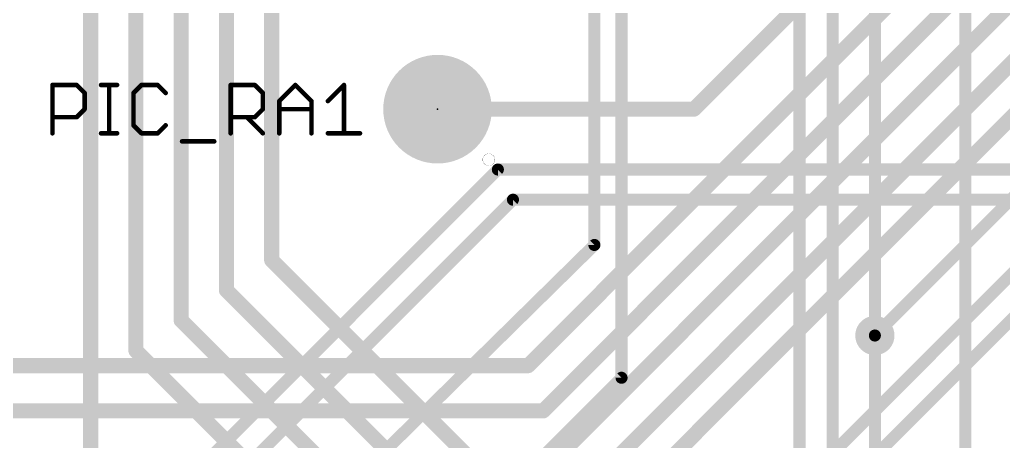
# Model space of a CAD drawing. Extents: x -18 to 144, y -21 to 125.
# Drawn here: x 14.3 to 30.87, y 50.29 to 57.39 of the extents above; entities that cross this region are included whole.
import ezdxf

# ---------------------------------------------------------------- set-up
doc = ezdxf.new("R2010")
doc.units = 0
for name, color, linetype in [('1', 22, 'CONTINUOUS'), ('114', 4, 'CONTINUOUS'), ('15', 23, 'CONTINUOUS'), ('16', 132, 'CONTINUOUS'), ('17', 1, 'CONTINUOUS'), ('18', 110, 'CONTINUOUS'), ('2', 110, 'CONTINUOUS'), ('21', 253, 'CONTINUOUS'), ('23', 53, 'CONTINUOUS')]:
    doc.layers.add(name, color=color, linetype=linetype)

# ---------------------------------------------------------------- blocks, each defined once
blk = doc.blocks.new('ROUNDP')
at = {"const_width": 0.5}
blk.add_lwpolyline([(0, -0.25, 1), (0, 0.25, 1), (0, -0.25)], format="xyb", dxfattribs=at)
blk = doc.blocks.new('ROUNDV')
at = {"const_width": 0.5}
blk.add_lwpolyline([(0, -0.25, 1), (0, 0.25, 1), (0, -0.25)], format="xyb", dxfattribs=at)

msp = doc.modelspace()

# ---------------------------------------------------------------- linework, layer by layer
at = {"layer": '1', "const_width": 0.2032}
for points in [[(23.9776, 66.04), (23.9776, 53.594)], [(24.4348, 65.6336), (24.4348, 51.3588)], [(27.992, 63.9826), (27.992, 46.6332)], [(30.226, 62.6364), (30.226, 48.9712)], [(27.432, 46.228), (27.432, 60.579)], [(28.702, 60.579), (28.702, 52.07)], [(23.9776, 53.594), (18.034, 47.752)], [(28.702, 52.07), (28.702, 45.72)], [(24.4348, 51.3588), (18.034, 44.958)]]:
    msp.add_lwpolyline(points, dxfattribs=at)
at = {"layer": '1', "const_width": 0.1016}
for points in [[(24.0132, 53.5578, 1), (23.942, 53.6302)], [(23.9268, 53.594, 1), (24.0284, 53.594)], [(28.7528, 52.07, 1), (28.6512, 52.07)], [(28.6512, 52.07, 1), (28.7528, 52.07)], [(24.384, 51.3588, 1), (24.4856, 51.3588)], [(24.4707, 51.3229, 1), (24.3989, 51.3947)]]:
    msp.add_lwpolyline(points, format="xyb", dxfattribs=at)
at = {"layer": '114', "const_width": 0.0025}
msp.add_lwpolyline([(22.1996, 54.9275, 1), (22.1996, 55.1307, 1), (22.1996, 54.9275)], format="xyb", dxfattribs=at)
at = {"layer": '15'}
for points, const_width in [([(18.542, 69.85), (18.542, 53.34)], 0.254), ([(17.78, 68.326), (17.78, 52.832)], 0.254), ([(17.018, 66.04), (17.018, 52.324)], 0.254), ([(15.494, 38.1), (15.494, 64.516)], 0.254), ([(16.256, 62.484), (16.256, 51.816)], 0.254), ([(33.147, 56.515), (28.702, 52.07)], 0.2032), ([(18.542, 53.34), (31.242, 40.64)], 0.254), ([(17.78, 52.832), (30.734, 39.878)], 0.254), ([(17.018, 52.324), (30.226, 39.116)], 0.254), ([(16.256, 51.816), (29.718, 38.354)], 0.254)]:
    msp.add_lwpolyline(points, dxfattribs=dict(at, const_width=const_width))
for points, const_width in [([(18.5869, 53.3849, 1), (18.4971, 53.2951)], 0.127), ([(18.4785, 53.34, 1), (18.6055, 53.34)], 0.127), ([(17.8249, 52.8769, 1), (17.7351, 52.7871)], 0.127), ([(17.7165, 52.832, 1), (17.8435, 52.832)], 0.127), ([(17.0629, 52.3689, 1), (16.9731, 52.2791)], 0.127), ([(16.9545, 52.324, 1), (17.0815, 52.324)], 0.127), ([(28.6661, 52.1059, 1), (28.7379, 52.0341)], 0.1016), ([(16.3009, 51.8609, 1), (16.2111, 51.7711)], 0.127), ([(16.1925, 51.816, 1), (16.3195, 51.816)], 0.127)]:
    msp.add_lwpolyline(points, format="xyb", dxfattribs=dict(at, const_width=const_width))
at = {"layer": '16'}
for points, const_width in [([(38.5572, 66.2432), (23.114, 50.8)], 0.254), ([(39.37, 66.04), (23.368, 50.038)], 0.254), ([(23.622, 49.276), (39.116, 64.77)], 0.254), ([(35.306, 64.008), (22.86, 51.562)], 0.254), ([(30.9372, 61.1632), (25.654, 55.88)], 0.254), ([(31.9532, 56.6928), (21.59, 46.3296)], 0.254), ([(10.922, 33.02), (34.036, 56.134)], 0.2032), ([(25.654, 55.88), (21.336, 55.88)], 0.254), ([(11.176, 32.512), (34.036, 55.372)], 0.2032), ([(22.86, 51.562), (9.906, 51.562)], 0.254), ([(23.114, 50.8), (8.128, 50.8)], 0.254)]:
    msp.add_lwpolyline(points, dxfattribs=dict(at, const_width=const_width))
at = {"layer": '16', "const_width": 0.127}
for points in [[(21.336, 55.9435, 1), (21.336, 55.8165)], [(25.654, 55.8165, 1), (25.654, 55.9435)], [(25.6091, 55.9249, 1), (25.6989, 55.8351)], [(22.8151, 51.6069, 1), (22.9049, 51.5171)], [(22.86, 51.4985, 1), (22.86, 51.6255)], [(23.0691, 50.8449, 1), (23.1589, 50.7551)], [(23.114, 50.7365, 1), (23.114, 50.8635)]]:
    msp.add_lwpolyline(points, format="xyb", dxfattribs=at)
at = {"layer": '2', "const_width": 0.2032}
for points in [[(15.748, 48.26), (22.352, 54.864)], [(22.352, 54.864), (40.2082, 54.864)], [(16.256, 48.006), (22.606, 54.356)], [(22.606, 54.356), (40.4114, 54.356)]]:
    msp.add_lwpolyline(points, dxfattribs=at)
at = {"layer": '2', "const_width": 0.1016}
for points in [[(22.352, 54.9148, 1), (22.352, 54.8132)], [(22.3879, 54.8281, 1), (22.3161, 54.8999)], [(22.606, 54.4068, 1), (22.606, 54.3052)], [(22.6419, 54.3201, 1), (22.5701, 54.3919)]]:
    msp.add_lwpolyline(points, format="xyb", dxfattribs=at)
at = {"layer": '21', "const_width": 0.0762}
for points in [[(14.8501, 55.4736), (14.8501, 56.2871)], [(14.8501, 56.2871), (15.2569, 56.2871)], [(15.2569, 56.2871), (15.3924, 56.1515)], [(15.3924, 56.1515), (15.3924, 55.8803)], [(15.6687, 56.2871), (15.9398, 56.2871)], [(15.8043, 55.4736), (15.8043, 56.2871)], [(16.35, 56.2871), (16.2144, 56.1515)], [(16.2144, 56.1515), (16.2144, 55.6092)], [(16.6211, 56.2871), (16.35, 56.2871)], [(16.7567, 56.1515), (16.6211, 56.2871)], [(17.8516, 55.4736), (17.8516, 56.2871)], [(17.8516, 56.2871), (18.2583, 56.2871)], [(18.2583, 56.2871), (18.3939, 56.1515)], [(18.3939, 56.1515), (18.3939, 55.8803)], [(18.6701, 56.0159), (18.9413, 56.2871)], [(18.9413, 56.2871), (19.2125, 56.0159)], [(19.4887, 56.0159), (19.7599, 56.2871)], [(19.7599, 56.2871), (19.7599, 55.4736)], [(18.6701, 55.4736), (18.6701, 56.0159)], [(19.2125, 56.0159), (19.2125, 55.4736)], [(15.3924, 55.8803), (15.2569, 55.7448)], [(18.3939, 55.8803), (18.2583, 55.7448)], [(18.6701, 55.8803), (19.2125, 55.8803)], [(15.2569, 55.7448), (14.8501, 55.7448)], [(18.2583, 55.7448), (17.8516, 55.7448)], [(18.1227, 55.7448), (18.3939, 55.4736)], [(15.6687, 55.4736), (15.9398, 55.4736)], [(16.2144, 55.6092), (16.35, 55.4736)], [(16.35, 55.4736), (16.6211, 55.4736)], [(16.6211, 55.4736), (16.7567, 55.6092)], [(19.4887, 55.4736), (20.031, 55.4736)], [(17.033, 55.338), (17.5753, 55.338)]]:
    msp.add_lwpolyline(points, dxfattribs=at)
at = {"layer": '21', "const_width": 0.0381}
for points in [[(14.8692, 56.2871, 1), (14.8311, 56.2871)], [(14.8501, 56.3061, 1), (14.8501, 56.268)], [(15.2703, 56.3006, 1), (15.2434, 56.2736)], [(15.2569, 56.268, 1), (15.2569, 56.3061)], [(15.4115, 56.1515, 1), (15.3734, 56.1515)], [(15.379, 56.138, 1), (15.4059, 56.165)], [(15.6687, 56.3061, 1), (15.6687, 56.268)], [(15.8233, 56.2871, 1), (15.7852, 56.2871)], [(15.9398, 56.268, 1), (15.9398, 56.3061)], [(16.2335, 56.1515, 1), (16.1954, 56.1515)], [(16.2009, 56.165, 1), (16.2279, 56.138)], [(16.35, 56.3061, 1), (16.35, 56.268)], [(16.3635, 56.2736, 1), (16.3365, 56.3006)], [(16.6346, 56.3006, 1), (16.6077, 56.2736)], [(16.6211, 56.268, 1), (16.6211, 56.3061)], [(16.7433, 56.138, 1), (16.7702, 56.165)], [(17.8706, 56.2871, 1), (17.8325, 56.2871)], [(17.8516, 56.3061, 1), (17.8516, 56.268)], [(18.2718, 56.3006, 1), (18.2448, 56.2736)], [(18.2583, 56.268, 1), (18.2583, 56.3061)], [(18.4129, 56.1515, 1), (18.3748, 56.1515)], [(18.3804, 56.138, 1), (18.4074, 56.165)], [(18.9548, 56.3006, 1), (18.9278, 56.2736)], [(18.9548, 56.2736, 1), (18.9278, 56.3006)], [(19.7789, 56.2871, 1), (19.7408, 56.2871)], [(19.7733, 56.2736, 1), (19.7464, 56.3006)], [(18.6892, 56.0159, 1), (18.6511, 56.0159)], [(18.6567, 56.0294, 1), (18.6836, 56.0025)], [(19.2315, 56.0159, 1), (19.1934, 56.0159)], [(19.199, 56.0025, 1), (19.2259, 56.0294)], [(19.4752, 56.0294, 1), (19.5022, 56.0025)], [(15.3734, 55.8803, 1), (15.4115, 55.8803)], [(15.4059, 55.8669, 1), (15.379, 55.8938)], [(18.3748, 55.8803, 1), (18.4129, 55.8803)], [(18.4074, 55.8669, 1), (18.3804, 55.8938)], [(18.6701, 55.8994, 1), (18.6701, 55.8613)], [(19.2125, 55.8613, 1), (19.2125, 55.8994)], [(14.8501, 55.7638, 1), (14.8501, 55.7257)], [(15.2434, 55.7582, 1), (15.2703, 55.7313)], [(15.2569, 55.7257, 1), (15.2569, 55.7638)], [(17.8516, 55.7638, 1), (17.8516, 55.7257)], [(18.1362, 55.7582, 1), (18.1092, 55.7313)], [(18.2448, 55.7582, 1), (18.2718, 55.7313)], [(18.2583, 55.7257, 1), (18.2583, 55.7638)], [(15.6687, 55.4927, 1), (15.6687, 55.4546)], [(15.9398, 55.4546, 1), (15.9398, 55.4927)], [(16.2279, 55.6227, 1), (16.2009, 55.5957)], [(16.1954, 55.6092, 1), (16.2335, 55.6092)], [(16.35, 55.4927, 1), (16.35, 55.4546)], [(16.3365, 55.4601, 1), (16.3635, 55.4871)], [(16.6077, 55.4871, 1), (16.6346, 55.4601)], [(16.6211, 55.4546, 1), (16.6211, 55.4927)], [(16.7702, 55.5957, 1), (16.7433, 55.6227)], [(18.3804, 55.4601, 1), (18.4074, 55.4871)], [(19.4887, 55.4927, 1), (19.4887, 55.4546)], [(20.031, 55.4546, 1), (20.031, 55.4927)], [(14.8311, 55.4736, 1), (14.8692, 55.4736)], [(15.7852, 55.4736, 1), (15.8233, 55.4736)], [(17.033, 55.3571, 1), (17.033, 55.319)], [(17.5753, 55.319, 1), (17.5753, 55.3571)], [(17.8325, 55.4736, 1), (17.8706, 55.4736)], [(18.6511, 55.4736, 1), (18.6892, 55.4736)], [(19.1934, 55.4736, 1), (19.2315, 55.4736)], [(19.7408, 55.4736, 1), (19.7789, 55.4736)]]:
    msp.add_lwpolyline(points, format="xyb", dxfattribs=at)
at = {"layer": '23'}
msp.add_point((21.336, 55.88), dxfattribs=at)

# ---------------------------------------------------------------- block references
at = {"layer": '17'}
for xscale, yscale in [(1.8288, 1.8288), (1.8288, 1.8288), (1.6002, 1.6002), (1.6002, 1.6002)]:
    msp.add_blockref('ROUNDP', (21.336, 55.88), dxfattribs=dict(at, xscale=xscale, yscale=yscale))
at = {"layer": '18', "xscale": 0.6604, "yscale": 0.6604}
msp.add_blockref('ROUNDV', (28.702, 52.07), dxfattribs=at)
msp.add_blockref('ROUNDV', (28.702, 52.07), dxfattribs=at)

doc.saveas('drawing.dxf')
